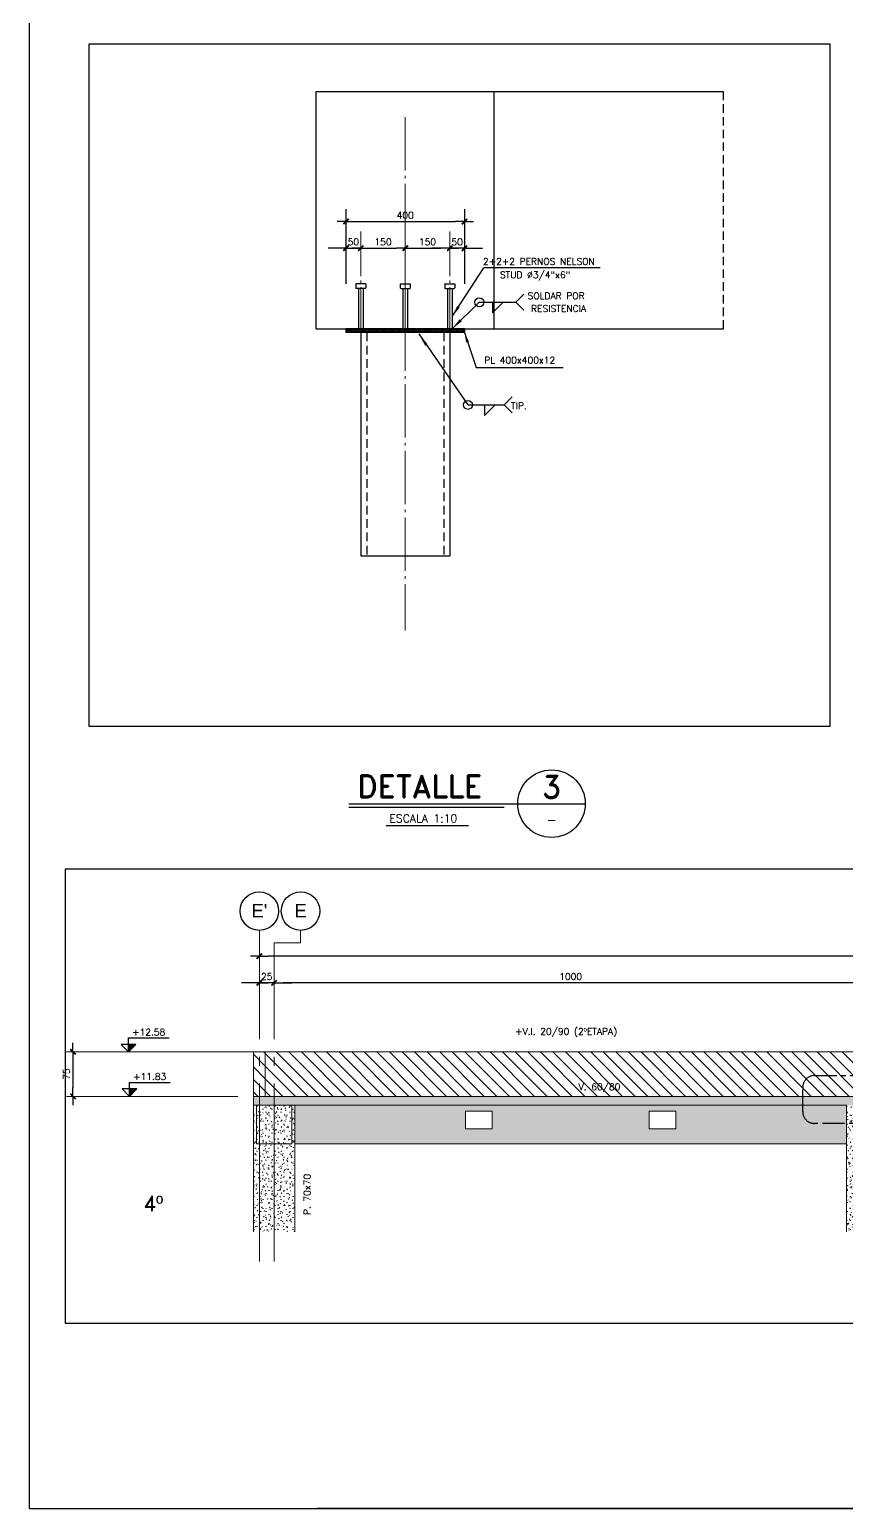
# Model space of a CAD drawing. Extents: x -16871 to 13446, y -24256 to 30894.
# Drawn here: x -58 to 1319, y 68 to 2563 of the extents above; entities that cross this region are included whole.
import ezdxf
from ezdxf.enums import TextEntityAlignment as Align

# ---------------------------------------------------------------- set-up
doc = ezdxf.new("R2010")
doc.units = 0
doc.header["$LTSCALE"] = 30
doc.header["$MEASUREMENT"] = 0
for name, pattern in [('CENTER', [2, 1.25, -0.25, 0.25, -0.25]), ('DASHED', [0.75, 0.5, -0.25]), ('EJES', [12.5, 10, -1, 0.5, -1]), ('RLE-PROYECCION', [0.71438, 0.47625, -0.23813])]:
    doc.linetypes.add(name, pattern=pattern)
doc.layers.get('0').update_dxf_attribs({"linetype": 'CONTINUOUS'})
doc.layers.add('RLA-ACHURADO', color=30, linetype='RLE-PROYECCION', lineweight=15, transparency=0.7)
for name, color, linetype, lineweight in [('RLA-CONTORNO', 30, 'CONTINUOUS', 15), ('RLA-EJE', 3, 'CONTINUOUS', 25), ('RLA-EJES', 1, 'EJES', 9), ('RLA-NIVEL-1', 1, 'CONTINUOUS', 9), ('RLA-SELLO', 3, 'CONTINUOUS', 9), ('RLA-TEXTOS-1', 9, 'CONTINUOUS', 9)]:
    doc.layers.add(name, color=color, linetype=linetype, lineweight=lineweight)
for name, color, linetype in [('RLA-CORTES', 5, 'CONTINUOUS'), ('RLA-COTAS1', 2, 'CONTINUOUS'), ('RLA-COTAS2', 1, 'CONTINUOUS'), ('RLA-FORMATO', 7, 'CONTINUOUS'), ('RLA-HATCH', 1, 'CONTINUOUS'), ('RLA-MUROS', 5, 'CONTINUOUS'), ('RLA-PERFILES', 3, 'CONTINUOUS'), ('RLA-SEGMENTO1', 2, 'DASHED'), ('RLA-SOLDADURAS', 2, 'CONTINUOUS'), ('RLA-TEXTOS', 3, 'CONTINUOUS'), ('RLA-TEXTOS2', 6, 'CONTINUOUS')]:
    doc.layers.add(name, color=color, linetype=linetype)
doc.styles.add('Arial_1', font='arial.ttf', dxfattribs={"height": 22.5})
doc.styles.add('ROMAND', font='romand', dxfattribs={"height": 31.5})
doc.styles.add('ROMANS', font='romans.shx', dxfattribs={"height": 11.25})
doc.styles.add('SIETE50', font='ROMAND.SHX', dxfattribs={"height": 31.5})
doc.linetypes.add('ZIGZAG', pattern='A,0.0001,-0.2,[131,ltypeshp.shx,S=0.2,R=0,X=-0.2,Y=0],-0.4,[131,ltypeshp.shx,S=0.2,R=180,X=0.2,Y=0],-0.2', length=0.8001)
doc.dimstyles.new('ING-50', dxfattribs={"dimscale": 50, "dimtxt": 0.27, "dimasz": 0.3, "dimexe": 0, "dimexo": 0, "dimgap": 0.1, "dimtad": 1, "dimdec": 1, "dimzin": 12, "dimdsep": 46, "dimtxsty": 'ROMANS', "dimblk": 'TICK1', "dimblk1": 'TICK1', "dimblk2": 'TICK1', "dimcen": 0.09, "dimclrd": 2, "dimclre": 1, "dimclrt": 3, "dimadec": 0, "dimazin": 0, "dimtfac": 1, "dimtdec": 0, "dimtix": 1, "dimtmove": 2, "dimatfit": 3, "dimldrblk": 'TICK1', "dimfxl": 0, "dimfxlon": 1, "dimtolj": 1, "dimtzin": 0, "dimarcsym": 0})
doc.dimstyles.new('ING10M', dxfattribs={"dimscale": 50, "dimtxt": 0.27, "dimasz": 0.3, "dimexe": 0.2, "dimexo": 1, "dimgap": 0.1, "dimtad": 1, "dimdec": 1, "dimlfac": 2, "dimzin": 12, "dimdsep": 46, "dimtxsty": 'ROMANS', "dimblk1": 'TICK1', "dimblk2": 'TICK1', "dimsah": 1, "dimcen": 0.09, "dimse1": 1, "dimse2": 1, "dimclrd": 2, "dimclre": 4, "dimclrt": 3, "dimadec": 0, "dimazin": 0, "dimtfac": 1, "dimtdec": 1, "dimtix": 1, "dimtmove": 2, "dimatfit": 3, "dimldrblk": 'TICK1', "dimfxl": 1, "dimtolj": 1, "dimtzin": 12, "dimarcsym": 0})
pattern_1 = [(0, (923.936, -1722.0096), (20.32, 5.08), [1.676, -13.564, 1.676, -13.564, -81.28]), (0, (923.936, -1722.0096), (20.32, 5.08), [-30.48, 1.676, -28.804, 1.676, -13.564, -35.56]), (0, (923.936, -1722.0096), (20.32, 5.08), [-76.2, 1.676, -8.484, 1.676, -23.724]), (120, (931.556, -1719.4696), (-14.559409, 15.057636), [1.676, -13.564, 1.676, -13.564, -81.28]), (120, (931.556, -1719.4696), (-14.559409, 15.057636), [-30.48, 1.676, -28.804, 1.676, -13.564, -35.56]), (120, (931.556, -1719.4696), (-14.559409, 15.057636), [-76.2, 1.676, -8.484, 1.676, -23.724]), (240, (934.096, -1709.3096), (-5.760591, -20.137636), [1.676, -13.564, 1.676, -13.564, -81.28]), (240, (934.096, -1709.3096), (-5.760591, -20.137636), [-30.48, 1.676, -28.804, 1.676, -13.564, -35.56]), (240, (934.096, -1709.3096), (-5.760591, -20.137636), [-76.2, 1.676, -8.484, 1.676, -23.724])]
pattern_2 = [(315, (923.936, -1722.01), (10.6066, 10.6066), [])]

# ---------------------------------------------------------------- blocks, each defined once
blk = doc.blocks.new('A$C056A6877')
at = {"layer": 'RLA-PERFILES'}
for p, q in [((0, 7.5), (0, -7.5)), ((1, 8.5), (7, 8.5)), ((8, 7.5), (8, -7.5)), ((8, 4), (76, 4)), ((1, -8.5), (7, -8.5)), ((8, -4), (76, -4))]:
    blk.add_line(p, q, dxfattribs=at)
for centre, start, end in [((1, 7.5), 90, 180), ((7, 7.5), 0, 90), ((1, -7.5), 180, 270), ((7, -7.5), 270, 0)]:
    blk.add_arc(centre, 1, start, end, dxfattribs=at)
blk = doc.blocks.new('TICK1')
at = {"color": 2}
for points in [[(0, 0), (-1, 0)], [(0, 0), (1, 0)]]:
    blk.add_lwpolyline(points, dxfattribs=at)
at = {"color": 2, "const_width": 0.2}
blk.add_lwpolyline([(-0.3, -0.3), (0.3, 0.3)], dxfattribs=at)
blk = doc.blocks.new('*D11')
at = {"layer": 'RLA-COTAS1', "color": 2, "lineweight": -2, "transparency": 16777216}
blk.add_line((590.4, 2193.8), (635.4, 2193.8), dxfattribs=at)
at = {"layer": 'RLA-COTAS1', "color": 2, "lineweight": -2, "transparency": 16777216, "xscale": 15, "yscale": 15, "zscale": 15, "rotation": 180}
blk.add_blockref('TICK1', (575.4, 2193.8), dxfattribs=at)
at = {"layer": 'RLA-COTAS1', "color": 2, "lineweight": -2, "transparency": 16777216, "xscale": 15, "yscale": 15, "zscale": 15}
blk.add_blockref('TICK1', (650.4, 2193.8), dxfattribs=at)
at = {"layer": 'RLA-COTAS1', "color": 3, "transparency": 16777216, "insert": (612.9, 2204.4), "char_height": 11.25, "attachment_point": 5, "style": 'ROMANS'}
blk.add_mtext('\\A1;150', dxfattribs=at)
blk = doc.blocks.new('*D12')
at = {"layer": 'RLA-COTAS1', "color": 2, "lineweight": -2, "transparency": 16777216}
for p, q in [((460.4, 2193.8), (445.4, 2193.8)), ((475.4, 2193.8), (500.4, 2193.8)), ((515.4, 2193.8), (530.4, 2193.8))]:
    blk.add_line(p, q, dxfattribs=at)
at = {"layer": 'RLA-COTAS1', "color": 2, "lineweight": -2, "transparency": 16777216, "xscale": 15, "yscale": 15, "zscale": 15}
blk.add_blockref('TICK1', (475.4, 2193.8), dxfattribs=at)
at = {"layer": 'RLA-COTAS1', "color": 2, "lineweight": -2, "transparency": 16777216, "xscale": 15, "yscale": 15, "zscale": 15, "rotation": 180}
blk.add_blockref('TICK1', (500.4, 2193.8), dxfattribs=at)
at = {"layer": 'RLA-COTAS1', "color": 3, "transparency": 16777216, "insert": (487.9, 2204.4), "char_height": 11.25, "attachment_point": 5, "style": 'ROMANS'}
blk.add_mtext('\\A1;50', dxfattribs=at)
blk = doc.blocks.new('*D13')
at = {"layer": 'RLA-COTAS1', "color": 2, "lineweight": -2, "transparency": 16777216}
blk.add_line((490.4, 2238.8), (660.4, 2238.8), dxfattribs=at)
at = {"layer": 'RLA-COTAS1', "color": 2, "lineweight": -2, "transparency": 16777216, "xscale": 15, "yscale": 15, "zscale": 15, "rotation": 180}
blk.add_blockref('TICK1', (475.4, 2238.8), dxfattribs=at)
at = {"layer": 'RLA-COTAS1', "color": 2, "lineweight": -2, "transparency": 16777216, "xscale": 15, "yscale": 15, "zscale": 15}
blk.add_blockref('TICK1', (675.4, 2238.8), dxfattribs=at)
at = {"layer": 'RLA-COTAS1', "color": 3, "transparency": 16777216, "insert": (575.4, 2249.4), "char_height": 11.25, "attachment_point": 5, "style": 'ROMANS'}
blk.add_mtext('\\A1;400', dxfattribs=at)
blk = doc.blocks.new('*D14')
at = {"layer": 'RLA-COTAS1', "color": 2, "lineweight": -2, "transparency": 16777216}
for p, q in [((635.4, 2193.8), (620.4, 2193.8)), ((675.4, 2193.8), (650.4, 2193.8)), ((690.4, 2193.8), (705.4, 2193.8))]:
    blk.add_line(p, q, dxfattribs=at)
at = {"layer": 'RLA-COTAS1', "color": 2, "lineweight": -2, "transparency": 16777216, "xscale": 15, "yscale": 15, "zscale": 15}
blk.add_blockref('TICK1', (650.4, 2193.8), dxfattribs=at)
at = {"layer": 'RLA-COTAS1', "color": 2, "lineweight": -2, "transparency": 16777216, "xscale": 15, "yscale": 15, "zscale": 15, "rotation": 180}
blk.add_blockref('TICK1', (675.4, 2193.8), dxfattribs=at)
at = {"layer": 'RLA-COTAS1', "color": 3, "transparency": 16777216, "insert": (662.9, 2204.4), "char_height": 11.25, "attachment_point": 5, "style": 'ROMANS'}
blk.add_mtext('\\A1;50', dxfattribs=at)
blk = doc.blocks.new('*D15')
at = {"layer": 'RLA-COTAS1', "color": 2, "lineweight": -2, "transparency": 16777216}
blk.add_line((515.4, 2193.8), (560.4, 2193.8), dxfattribs=at)
at = {"layer": 'RLA-COTAS1', "color": 2, "lineweight": -2, "transparency": 16777216, "xscale": 15, "yscale": 15, "zscale": 15, "rotation": 180}
blk.add_blockref('TICK1', (500.4, 2193.8), dxfattribs=at)
at = {"layer": 'RLA-COTAS1', "color": 2, "lineweight": -2, "transparency": 16777216, "xscale": 15, "yscale": 15, "zscale": 15}
blk.add_blockref('TICK1', (575.4, 2193.8), dxfattribs=at)
at = {"layer": 'RLA-COTAS1', "color": 3, "transparency": 16777216, "insert": (537.9, 2204.4), "char_height": 11.25, "attachment_point": 5, "style": 'ROMANS'}
blk.add_mtext('\\A1;150', dxfattribs=at)
blk = doc.blocks.new('T-DETALL')
at = {"color": 6}
for p, q in [((-154.5, -3.1), (177.6, -3.1)), ((-154.5, -8.1), (63.6, -8.1))]:
    blk.add_line(p, q, dxfattribs=at)
at = {"color": 3}
blk.add_line((-102.1, -33.6), (13.5, -33.6), dxfattribs=at)
blk.add_circle((130.1, -3.1), 47.5, dxfattribs=at)
at = {"color": 6, "style": 'SIETE50'}
blk.add_text('DETALLE', height=31.5, dxfattribs=at).set_placement((-142.7, 5.5))
blk.add_attdef('A', text='', height=31.5, dxfattribs=at).set_placement((130.2, 20.5), align=Align.MIDDLE_CENTER)
at = {"color": 3, "style": 'ROMANS'}
blk.add_attdef('ESCALA', (-97.8, -29.4), '', height=11.2, dxfattribs=at)
blk.add_attdef('-', text='', height=13, dxfattribs=at).set_placement((130.2, -25.9), align=Align.MIDDLE)
blk = doc.blocks.new('Grid - RLE-EJE-192293-EJE 3-3_')
at = {"layer": 'RLA-EJE'}
blk.add_circle((-2350, 1495.5), 32.5, dxfattribs=at)
blk = doc.blocks.new('*D2529')
at = {"layer": 'RLA-COTAS1', "color": 2, "lineweight": -2, "transparency": 16777216}
blk.add_line((5339.3, 999.7), (344.3, 999.7), dxfattribs=at)
at = {"layer": 'RLA-COTAS1', "color": 2, "lineweight": -2, "transparency": 16777216, "xscale": 15, "yscale": 15, "zscale": 15, "rotation": 180}
blk.add_blockref('TICK1', (329.3, 999.7), dxfattribs=at)
at = {"layer": 'RLA-COTAS1', "color": 2, "lineweight": -2, "transparency": 16777216, "xscale": 15, "yscale": 15, "zscale": 15}
blk.add_blockref('TICK1', (5354.3, 999.7), dxfattribs=at)
at = {"layer": 'RLA-COTAS1', "color": 3, "transparency": 16777216, "insert": (2841.8, 1010.3), "char_height": 11.25, "attachment_point": 5, "style": 'ROMANS'}
blk.add_mtext('\\A1;5025', dxfattribs=at)
blk = doc.blocks.new('*D2536')
at = {"layer": 'RLA-COTAS1', "color": 2, "lineweight": -2, "transparency": 16777216}
blk.add_line((1339.3, 954.7), (369.3, 954.7), dxfattribs=at)
at = {"layer": 'RLA-COTAS1', "color": 2, "lineweight": -2, "transparency": 16777216, "xscale": 15, "yscale": 15, "zscale": 15, "rotation": 180}
blk.add_blockref('TICK1', (354.3, 954.7), dxfattribs=at)
at = {"layer": 'RLA-COTAS1', "color": 2, "lineweight": -2, "transparency": 16777216, "xscale": 15, "yscale": 15, "zscale": 15}
blk.add_blockref('TICK1', (1354.3, 954.7), dxfattribs=at)
at = {"layer": 'RLA-COTAS1', "color": 3, "transparency": 16777216, "insert": (854.3, 965.3), "char_height": 11.25, "attachment_point": 5, "style": 'ROMANS'}
blk.add_mtext('\\A1;1000', dxfattribs=at)
blk = doc.blocks.new('*D2537')
at = {"layer": 'RLA-COTAS1', "color": 2, "lineweight": -2, "transparency": 16777216}
for p, q in [((314.3, 954.7), (299.3, 954.7)), ((354.3, 954.7), (329.3, 954.7)), ((369.3, 954.7), (384.3, 954.7))]:
    blk.add_line(p, q, dxfattribs=at)
at = {"layer": 'RLA-COTAS1', "color": 2, "lineweight": -2, "transparency": 16777216, "xscale": 15, "yscale": 15, "zscale": 15}
blk.add_blockref('TICK1', (329.3, 954.7), dxfattribs=at)
at = {"layer": 'RLA-COTAS1', "color": 2, "lineweight": -2, "transparency": 16777216, "xscale": 15, "yscale": 15, "zscale": 15, "rotation": 180}
blk.add_blockref('TICK1', (354.3, 954.7), dxfattribs=at)
at = {"layer": 'RLA-COTAS1', "color": 3, "transparency": 16777216, "insert": (341.8, 965.3), "char_height": 11.25, "attachment_point": 5, "style": 'ROMANS'}
blk.add_mtext('\\A1;25', dxfattribs=at)
blk = doc.blocks.new('*D2538')
at = {"layer": 'RLA-COTAS1', "color": 2, "lineweight": -2, "transparency": 16777216}
blk.add_line((15.1, 823.2), (15.1, 778.2), dxfattribs=at)
at = {"layer": 'RLA-COTAS1', "color": 2, "lineweight": -2, "transparency": 16777216, "xscale": 15, "yscale": 15, "zscale": 15}
for p, rotation in [((15.1, 838.2), 90), ((15.1, 763.2), 270)]:
    blk.add_blockref('TICK1', p, dxfattribs=dict(at, rotation=rotation))
at = {"layer": 'RLA-COTAS1', "color": 3, "transparency": 16777216, "insert": (4.4, 800.7), "char_height": 11.25, "attachment_point": 5, "rotation": 90, "style": 'ROMANS'}
blk.add_mtext('\\A1;75', dxfattribs=at)
blk = doc.blocks.new('nivel-el')
blk.add_hatch(color=1).paths.add_polyline_path([(0, 0), (12.5, 12.5), (0, 12.5)])
at = {"color": 3}
blk.add_lwpolyline([(0, 0), (12.5, 12.5), (-12.5, 12.5), (0, 0), (0, 23.61), (68.35, 23.61)], dxfattribs=at)
blk.add_lwpolyline([(0, 0), (12.5, 12.5), (0, 12.5), (0, 0)])
at = {"color": 3, "style": 'ROMANS', "flags": 4}
blk.add_attdef('%%P0.00', text='', height=11.25, dxfattribs=at).set_placement((33.96, 27.67), align=Align.CENTER)

msp = doc.modelspace()

# ---------------------------------------------------------------- hatches: boundary and pattern name
at = {"layer": 'RLA-ACHURADO'}
h = msp.add_hatch(dxfattribs=at)
h.set_pattern_fill('RLE-N_E__2_ETAPA', color=256, style=0, pattern_type=2)
h.set_pattern_definition(pattern_2)
h.paths.add_polyline_path([(339.343, 763.178), (339.343, 838.178), (319.343, 838.178), (319.343, 763.178)], flags=0)
h = msp.add_hatch(dxfattribs=at)
h.set_pattern_fill('RLE-N_E__2_ETAPA', color=256, style=0, pattern_type=2)
h.set_pattern_definition(pattern_2)
h.paths.add_polyline_path([(627.356, 763.178), (1360.34, 763.178), (1360.34, 838.178), (339.343, 838.178), (339.343, 763.178), (389.343, 763.178)], flags=0)
h = msp.add_hatch(dxfattribs=at)
h.set_pattern_fill('SAND - DENSE', color=256, style=0, pattern_type=2)
h.set_pattern_definition(pattern_1)
h.paths.add_polyline_path([(2324.343, 748.178), (2324.343, 763.178), (319.343, 763.178), (319.343, 748.178), (2319.343, 748.178)], flags=0)
h = msp.add_hatch(dxfattribs=at)
h.set_pattern_fill('SAND - DENSE', color=256, style=0, pattern_type=2)
h.set_pattern_definition(pattern_1)
h.paths.add_polyline_path([(319.343, 534.757), (389.343, 534.757), (389.343, 748.178), (319.343, 748.178)])
h = msp.add_hatch(dxfattribs=at)
h.set_pattern_fill('SAND - DENSE', color=256, style=0, pattern_type=2)
h.set_pattern_definition([(0, (923.937, -1722.0096), (20.32, 5.08), [1.676, -13.564, 1.676, -13.564, -81.28]), (0, (923.937, -1722.0096), (20.32, 5.08), [-30.48, 1.676, -28.804, 1.676, -13.564, -35.56]), (0, (923.937, -1722.0096), (20.32, 5.08), [-76.2, 1.676, -8.484, 1.676, -23.724]), (120, (931.557, -1719.4696), (-14.559409, 15.057636), [1.676, -13.564, 1.676, -13.564, -81.28]), (120, (931.557, -1719.4696), (-14.559409, 15.057636), [-30.48, 1.676, -28.804, 1.676, -13.564, -35.56]), (120, (931.557, -1719.4696), (-14.559409, 15.057636), [-76.2, 1.676, -8.484, 1.676, -23.724]), (240, (934.097, -1709.3096), (-5.760591, -20.137636), [1.676, -13.564, 1.676, -13.564, -81.28]), (240, (934.097, -1709.3096), (-5.760591, -20.137636), [-30.48, 1.676, -28.804, 1.676, -13.564, -35.56]), (240, (934.097, -1709.3096), (-5.760591, -20.137636), [-76.2, 1.676, -8.484, 1.676, -23.724])])
h.paths.add_polyline_path([(1031.843, 738.178), (1031.843, 708.178), (986.843, 708.178), (986.843, 738.178)])
h.paths.add_polyline_path([(389.343, 683.178), (1319.343, 683.178), (1319.343, 748.178), (389.343, 748.178)])
h.paths.add_polyline_path([(721.843, 738.178), (721.843, 708.178), (676.843, 708.178), (676.843, 738.178)])
h = msp.add_hatch(dxfattribs=at)
h.set_pattern_fill('SAND - DENSE', color=256, style=0, pattern_type=2)
h.set_pattern_definition(pattern_1)
h.paths.add_polyline_path([(1319.343, 534.757), (1389.343, 534.757), (1389.343, 748.178), (1319.343, 748.178)])
at = {"layer": 'RLA-HATCH'}
h = msp.add_hatch(dxfattribs=at)
h.set_pattern_fill('_U', color=256, scale=2.5, angle=-45, style=0, double=1, pattern_type=0)
h.set_pattern_definition([(45, (1416.3173, -7800.4218), (1.76776695, -1.76776695), []), (315, (1416.3173, -7800.4218), (-1.76776695, -1.76776695), [])])
h.paths.add_polyline_path([(475.4, 2051.932), (475.4, 2057.932), (675.08, 2057.932), (675.08, 2051.932)])

# ---------------------------------------------------------------- linework, layer by layer
at = {"color": 1, "linetype": 'CENTER'}
msp.add_lwpolyline([(1265.594, 798.226), (4916.3, 798.226, -0.41421356), (4936.3, 778.226), (4936.3, 737.469, -0.41421356), (4916.3, 717.469), (1265.594, 717.469, -0.41421356), (1245.594, 737.469), (1245.594, 778.226, -0.41421356)], format="xyb", close=True, dxfattribs=at)
at = {"layer": 'RLA-CONTORNO'}
for p, q in [((319.343, 763.178), (319.343, 838.178)), ((319.343, 838.178), (339.343, 838.178)), ((339.343, 838.178), (1360.34, 838.178)), ((339.343, 838.178), (339.343, 763.178)), ((319.343, 763.178), (2324.343, 763.178)), ((319.343, 763.178), (319.343, 748.178)), ((319.343, 534.757), (319.343, 748.178)), ((319.343, 748.178), (389.343, 748.178)), ((324.343, 683.178), (324.343, 748.178)), ((384.343, 748.178), (324.343, 748.178)), ((384.343, 748.178), (384.343, 683.178)), ((389.343, 534.757), (389.343, 748.178)), ((1319.343, 748.178), (389.343, 748.178)), ((1319.343, 534.757), (1319.343, 748.178)), ((384.343, 683.178), (324.343, 683.178)), ((389.343, 683.178), (1319.343, 683.178))]:
    msp.add_line(p, q, dxfattribs=at)
for points in [[(676.843, 708.178), (721.843, 708.178), (721.843, 738.178), (676.843, 738.178)], [(986.843, 708.178), (1031.843, 708.178), (1031.843, 738.178), (986.843, 738.178)]]:
    msp.add_lwpolyline(points, close=True, dxfattribs=at)
at = {"layer": 'RLA-CORTES', "color": 2}
for points in [[(1291.9, 2537.812), (41.9, 2537.812), (41.9, 1387.812), (1291.9, 1387.812)], [(5535.167, 1146.62), (2.041, 1146.62), (2.041, 380.523), (5535.167, 380.523)]]:
    msp.add_lwpolyline(points, close=True, dxfattribs=at)
at = {"layer": 'RLA-COTAS2'}
for p, q in [((475.4, 2259.496), (475.4, 2133.818)), ((675.4, 2259.496), (675.4, 2133.818))]:
    msp.add_line(p, q, dxfattribs=at)
at = {"layer": 'RLA-EJES', "ltscale": 0.3}
msp.add_line((575.4, 2414.767), (575.4, 1548.767), dxfattribs=at)
at = {"layer": 'RLA-EJES', "ltscale": 0.25}
for p, q in [((500.4, 2221.858), (500.4, 2049.38)), ((575.4, 2221.858), (575.4, 2049.38)), ((650.4, 2221.858), (650.4, 2049.38))]:
    msp.add_line(p, q, dxfattribs=at)
at = {"layer": 'RLA-EJES'}
for p, q in [((329.343, 484.757), (329.343, 1043.178)), ((398.85, 1022.322), (398.85, 1043.178)), ((354.343, 484.757), (354.343, 1022.322)), ((354.343, 1022.322), (398.85, 1022.322))]:
    msp.add_line(p, q, dxfattribs=at)
at = {"layer": 'RLA-FORMATO', "color": 6, "linetype": 'Continuous'}
for p, q in [((-58.1, 68.098), (-58.1, 4118.098)), ((-58.1, 68.098), (5686.9, 68.098)), ((5686.9, 68.098), (426.9, 68.098))]:
    msp.add_line(p, q, dxfattribs=at)
at = {"layer": 'RLA-MUROS'}
for p, q in [((425.4, 2457.932), (1111.9, 2457.932)), ((425.4, 2457.932), (1111.9, 2457.932)), ((425.4, 2457.932), (786.59, 2457.932)), ((425.4, 2057.932), (425.4, 2457.932)), ((725.4, 2057.932), (725.4, 2457.932)), ((425.4, 2057.932), (1111.9, 2057.932))]:
    msp.add_line(p, q, dxfattribs=at)
at = {"layer": 'RLA-MUROS', "color": 1, "linetype": 'RLE-PROYECCION'}
msp.add_line((1111.9, 2057.932), (1111.9, 2457.932), dxfattribs=at)
at = {"layer": 'RLA-NIVEL-1'}
for p, q in [((382.539, 838.178), (4.392, 838.178)), ((4.342, 763.178), (292.837, 763.178))]:
    msp.add_line(p, q, dxfattribs=at)
at = {"layer": 'RLA-PERFILES', "color": 4}
for p, q in [((475.4, 2057.932), (571.4, 2057.932)), ((675.08, 2057.932), (475.4, 2057.932)), ((475.4, 2057.932), (475.4, 2051.932)), ((475.4, 2057.932), (475.4, 2051.932)), ((675.08, 2051.932), (475.4, 2051.932)), ((675.08, 2057.932), (675.08, 2051.932))]:
    msp.add_line(p, q, dxfattribs=at)
at = {"layer": 'RLA-PERFILES'}
for p, q in [((500.4, 2051.932), (500.4, 1674.932)), ((650.4, 2051.932), (650.4, 1674.932))]:
    msp.add_line(p, q, dxfattribs=at)
at = {"layer": 'RLA-PERFILES', "color": 1, "linetype": 'ZIGZAG'}
msp.add_line((500.4, 1674.932), (650.4, 1674.932), dxfattribs=at)
at = {"layer": 'RLA-SEGMENTO1'}
for p, q in [((510.4, 2051.932), (510.4, 1674.932)), ((640.4, 2051.932), (640.4, 1674.932))]:
    msp.add_line(p, q, dxfattribs=at)
at = {"layer": 'RLA-SELLO'}
msp.add_line((4.392, 838.178), (130.309, 838.178), dxfattribs=at)
at = {"layer": 'RLA-SOLDADURAS'}
for p, q in [((654.4, 2057.932), (700.258, 2102.645)), ((700.258, 2102.645), (761.795, 2102.645)), ((722.532, 2084.761), (740.415, 2102.645)), ((722.532, 2102.645), (722.532, 2084.761)), ((761.795, 2102.645), (775.295, 2116.145)), ((761.795, 2102.645), (775.295, 2089.145)), ((598.064, 2049.38), (681.029, 1929.63)), ((681.334, 1929.63), (742.362, 1929.63)), ((709.299, 1929.63), (709.299, 1911.747)), ((709.299, 1911.747), (727.183, 1929.63)), ((742.362, 1929.63), (755.862, 1943.13)), ((742.362, 1929.63), (755.862, 1916.13))]:
    msp.add_line(p, q, dxfattribs=at)
for points in [[(654.4, 2078.446, 0, 5, 0), (665.04, 2094.821, 5, 5, 0)], [(654.4, 2057.932, 0, 5, 0), (669.055, 2072.221, 5, 5, 0)], [(598.064, 2049.38, 0, 5, 0), (611.005, 2030.701, 5, 5, 0)]]:
    msp.add_lwpolyline(points, format="xyseb", dxfattribs=at)
for centre in [(700.462, 2102.645), (681.029, 1929.63)]:
    msp.add_circle(centre, 7.58, dxfattribs=at)
at = {"layer": 'RLA-TEXTOS', "color": 1}
for p, q in [((654.4, 2078.446), (707.981, 2160.91)), ((904.303, 2160.91), (707.981, 2160.91)), ((675.08, 2051.932), (694.863, 1992.776)), ((694.863, 1992.776), (841.843, 1992.776))]:
    msp.add_line(p, q, dxfattribs=at)
at = {"layer": 'RLA-TEXTOS', "color": 2}
msp.add_lwpolyline([(675.08, 2051.932, 0, 5, 0), (680.492, 2035.748, 5, 5, 0)], format="xyseb", dxfattribs=at)

# ---------------------------------------------------------------- block references
at = {"rotation": 270}
msp.add_blockref('A$C056A6877', (500.4, 2133.932), dxfattribs=at)
at = {"xscale": -1, "rotation": 90}
for p in [(575.4, 2133.932), (650.4, 2133.932)]:
    msp.add_blockref('A$C056A6877', p, dxfattribs=at)
at = {"xscale": 1.2, "yscale": 1.2, "zscale": 1.2}
msp.add_blockref('T-DETALL', (665.92, 1260.561), dxfattribs=at).add_auto_attribs({'ESCALA': 'ESCALA 1:10', 'A': '3', '-': '-'})
ref = msp.add_blockref('nivel-el', (108.811, 838.178))
ref.add_attrib('%%P0.00', '+12.58', dxfattribs={"color": 3, "height": 11.25, "style": 'ROMANS'}).set_placement((142.771, 865.848), align=Align.CENTER)
ref = msp.add_blockref('nivel-el', (110.472, 763.178))
ref.add_attrib('%%P0.00', '+11.83', dxfattribs={"color": 3, "height": 11.25, "style": 'ROMANS'}).set_placement((144.432, 790.848), align=Align.CENTER)
at = {"layer": 'RLA-EJE'}
for p in [(2679.356, -419.822), (2748.863, -419.822)]:
    msp.add_blockref('Grid - RLE-EJE-192293-EJE 3-3_', p, dxfattribs=at)

# ---------------------------------------------------------------- texts
at = {"layer": 'RLA-EJE', "color": 5, "char_height": 22.5, "attachment_point": 2, "line_spacing_factor": 0.941778, "style": 'Arial_1'}
for s, insert, width in [("E'", (329.337, 1087.631), 32.22919), ('E', (398.844, 1087.631), 25.06715)]:
    msp.add_mtext(s, dxfattribs=dict(at, insert=insert, width=width))
at = {"layer": 'RLA-TEXTOS', "style": 'ROMANS'}
for s, p in [('2+2+2 PERNOS NELSON', (706.523, 2165.928)), ('STUD %%C3/4"x6"', (735.064, 2143.337)), ('SOLDAR POR', (781.773, 2107.945)), ('RESISTENCIA', (787.666, 2086.46)), ('TIP.', (753.773, 1922.58))]:
    msp.add_text(s, height=11.25, dxfattribs=at).set_placement(p)
msp.add_text('PL 400x400x12', height=11.25, dxfattribs=at).set_placement((768.507, 1999.508), align=Align.CENTER)
at = {"layer": 'RLA-TEXTOS-1', "char_height": 11.25, "attachment_point": 5, "line_spacing_factor": 0.941778, "style": 'ROMANS'}
for s, insert, width in [('+V.I. 20/90 (2ºETAPA)', (846.662, 870.928), 208.8964), ('V. 60/80', (903.098, 777.523), 77.89617)]:
    msp.add_mtext(s, dxfattribs=dict(at, insert=insert, width=width))
at = {"layer": 'RLA-TEXTOS-1', "insert": (409.819, 597.748), "char_height": 11.25, "width": 129.81884, "attachment_point": 5, "rotation": 90, "line_spacing_factor": 0.983083, "style": 'ROMANS'}
msp.add_mtext('P. 70x70', dxfattribs=at)
at = {"layer": 'RLA-TEXTOS2', "color": 5, "insert": (150.433, 582.827), "char_height": 25, "width": 69.20387, "attachment_point": 5, "line_spacing_factor": 0.941778, "style": 'ROMAND'}
msp.add_mtext('4º', dxfattribs=at)

# ---------------------------------------------------------------- dimensions: what is measured, and where the dimension line sits
at = {"layer": 'RLA-COTAS1'}
for base, p1, p2, picture, middle in [((675.4, 2238.788), (475.4, 2238.788), (675.4, 2238.788), '*D13', (575.4, 2249.413)), ((500.4, 2193.791), (475.4, 2193.791), (500.4, 2193.791), '*D12', (487.9, 2204.416)), ((575.4, 2193.791), (500.4, 2193.791), (575.4, 2193.791), '*D15', (537.9, 2204.416)), ((650.4, 2193.791), (575.4, 2193.791), (650.4, 2193.791), '*D11', (612.9, 2204.416))]:
    dim = msp.add_linear_dim(base=base, p1=p1, p2=p2, dimstyle='ING10M', dxfattribs=at)
    dim.commit()
    dim.dimension.update_dxf_attribs({"geometry": picture, "text_midpoint": middle})
dim = msp.add_linear_dim(base=(650.4, 2193.791), p1=(675.4, 2193.791), p2=(650.4, 2193.791), angle=180, dimstyle='ING10M', dxfattribs=at)
dim.commit()
dim.dimension.update_dxf_attribs({"geometry": '*D14', "text_midpoint": (662.9, 2204.416)})
for base, p1, p2, picture, middle in [((329.343, 999.693), (5354.343, 994.693), (329.343, 994.693), '*D2529', (2841.843, 1010.318)), ((329.343, 954.693), (354.343, 949.693), (329.343, 949.693), '*D2537', (341.843, 965.318)), ((354.343, 954.693), (1354.343, 949.693), (354.343, 949.693), '*D2536', (854.343, 965.318))]:
    dim = msp.add_linear_dim(base=base, p1=p1, p2=p2, dimstyle='ING-50', override={"dimexe": 0, "dimexo": 0, "dimdec": 1, "dimfxl": 0, "dimfxlon": 1}, dxfattribs=at)
    dim.commit()
    dim.dimension.update_dxf_attribs({"geometry": picture, "text_midpoint": middle})
dim = msp.add_linear_dim(base=(15.075, 763.178), p1=(20.075, 838.178), p2=(20.075, 763.178), angle=90, dimstyle='ING-50', override={"dimexe": 0, "dimexo": 0, "dimdec": 1, "dimfxl": 0, "dimfxlon": 1}, dxfattribs=at)
dim.commit()
dim.dimension.update_dxf_attribs({"geometry": '*D2538', "text_midpoint": (4.45, 800.678)})

doc.saveas('drawing.dxf')
